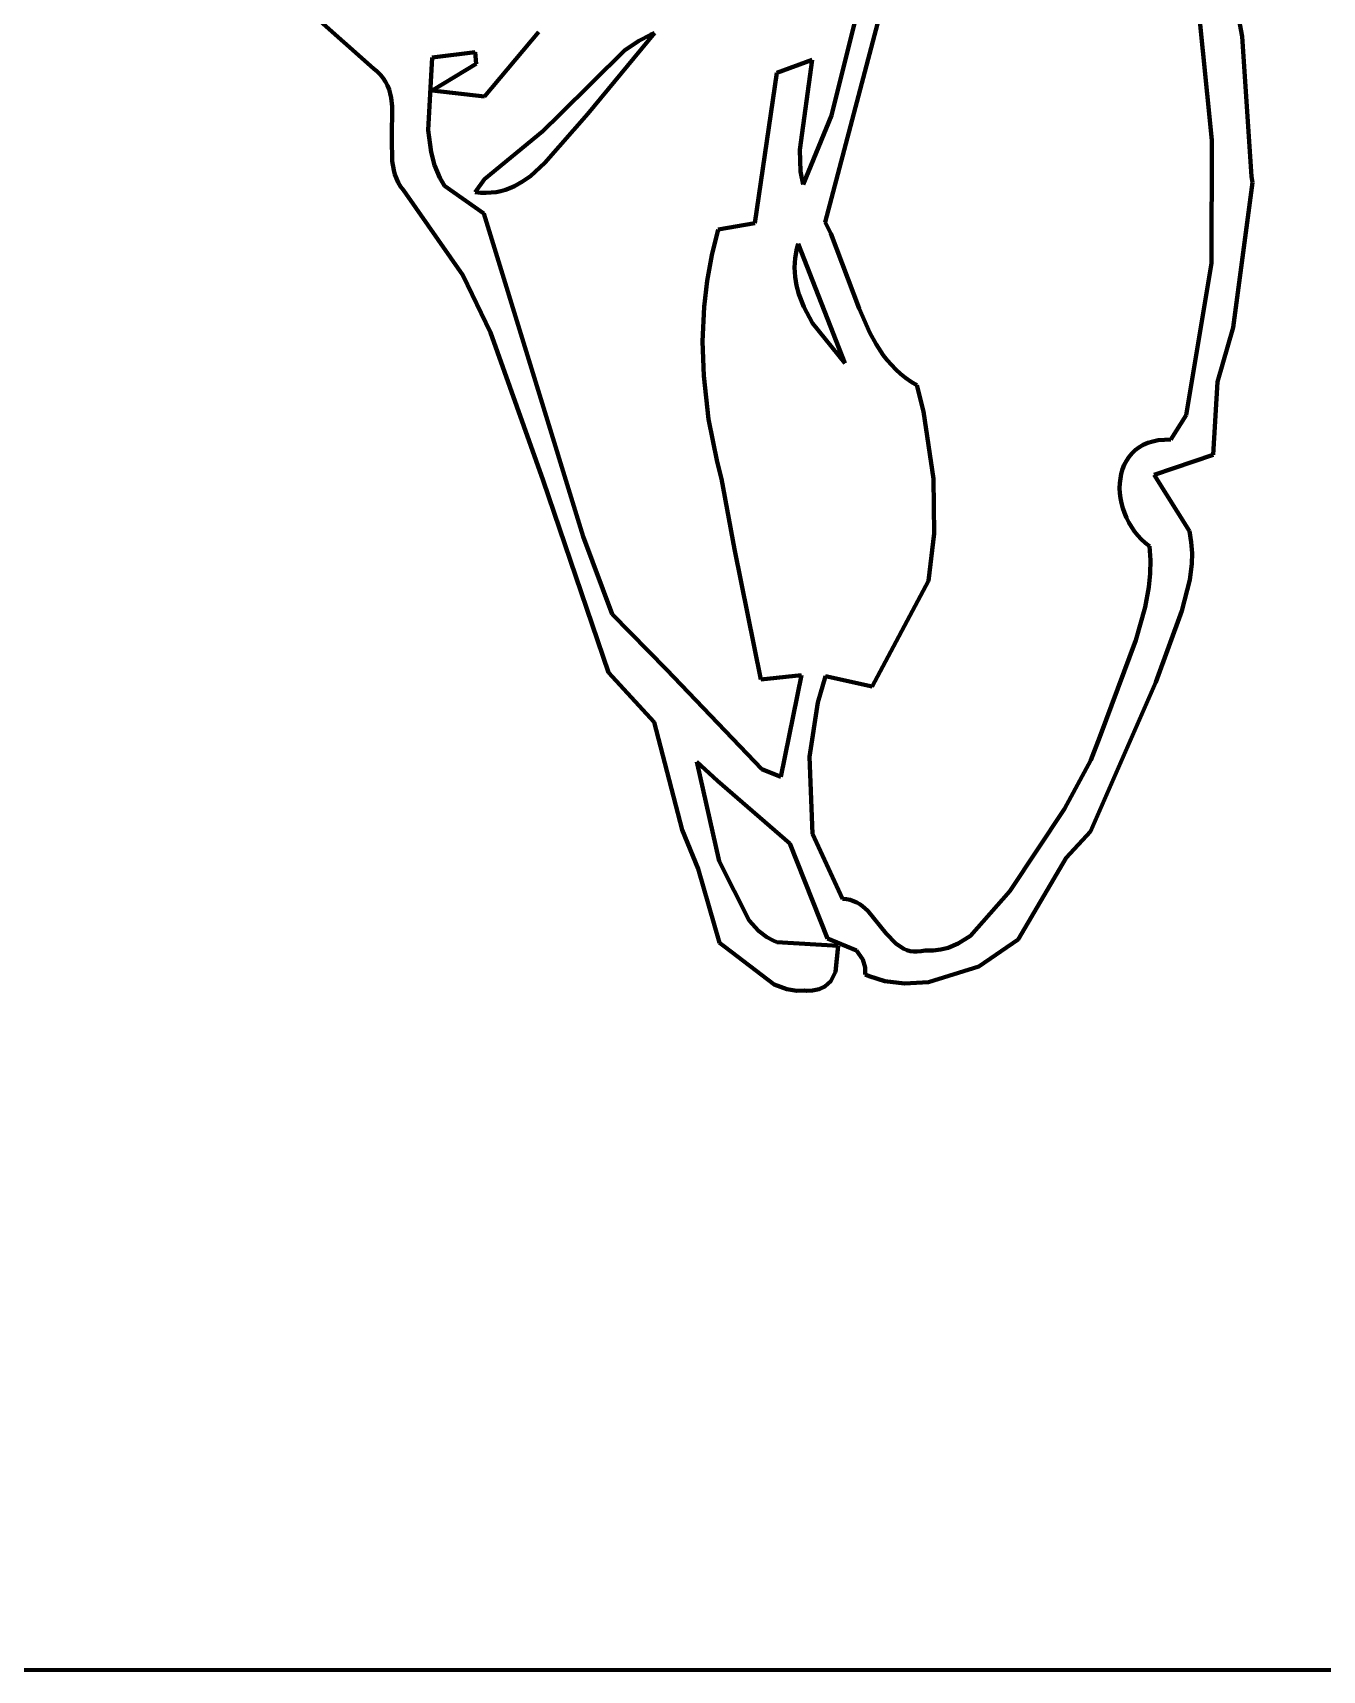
# Model space of a CAD drawing. Header units: millimetres. Extents: x 0 to 11.1, y 0 to 16.2.
# Drawn here: x 6.293 to 7.616, y 0 to 1.681 of the extents above; entities that cross this region are included whole.
import ezdxf

# ---------------------------------------------------------------- set-up
doc = ezdxf.new("R2010")
doc.units = ezdxf.units.MM
doc.layers.add('color#0b0b0bff', color=7, linetype='CONTINUOUS', lineweight=100)
doc.layers.add('color#ffffffff', color=7, linetype='CONTINUOUS', lineweight=100)

msp = doc.modelspace()

# ---------------------------------------------------------------- linework, layer by layer
at = {"layer": 'color#0b0b0bff'}
for p, q in [((6.6424, 1.6441), (6.4227, 1.8388)), ((7.1126, 1.5958), (7.1401, 1.7057)), ((7.5029, 1.5705), (7.4889, 1.7098)), ((7.5283, 1.7076), (7.5343, 1.6769)), ((6.8117, 1.6814), (6.7563, 1.6151)), ((7.1616, 1.6964), (7.106, 1.4864)), ((6.9308, 1.6801), (6.8625, 1.5974)), ((6.9002, 1.6626), (6.9147, 1.6725)), ((6.9147, 1.6725), (6.9266, 1.6784)), ((6.9266, 1.6784), (6.9308, 1.6801)), ((7.5343, 1.6769), (7.5439, 1.5331)), ((6.7026, 1.6553), (6.6985, 1.5808)), ((6.7469, 1.6609), (6.7026, 1.6553)), ((6.7027, 1.6213), (6.7479, 1.6487)), ((6.7479, 1.6487), (6.7469, 1.6609)), ((6.8337, 1.5967), (6.9002, 1.6626)), ((7.0565, 1.6396), (7.0928, 1.6529)), ((7.0928, 1.6529), (7.0799, 1.5604)), ((6.6462, 1.6409), (6.6424, 1.6441)), ((6.6495, 1.6375), (6.6462, 1.6409)), ((6.6524, 1.634), (6.6495, 1.6375)), ((6.6548, 1.6303), (6.6524, 1.634)), ((6.6567, 1.6264), (6.6548, 1.6303)), ((7.0339, 1.4851), (7.0565, 1.6396)), ((6.6583, 1.6224), (6.6567, 1.6264)), ((6.6596, 1.6182), (6.6583, 1.6224)), ((6.6605, 1.614), (6.6596, 1.6182)), ((6.6616, 1.6051), (6.6605, 1.614)), ((6.7563, 1.6151), (6.7027, 1.6213)), ((6.6611, 1.5722), (6.6616, 1.6051)), ((6.8161, 1.5797), (6.8337, 1.5967)), ((6.8625, 1.5974), (6.8182, 1.5473)), ((6.6985, 1.5808), (6.7015, 1.558)), ((7.0836, 1.525), (7.1126, 1.5958)), ((6.6616, 1.5487), (6.6611, 1.5722)), ((6.7564, 1.5304), (6.8161, 1.5797)), ((7.5026, 1.4441), (7.5029, 1.5705)), ((6.6631, 1.5397), (6.6616, 1.5487)), ((6.7015, 1.558), (6.7051, 1.5447)), ((6.8182, 1.5473), (6.8034, 1.5336)), ((7.0799, 1.5604), (7.0809, 1.5383)), ((6.6643, 1.5353), (6.6631, 1.5397)), ((6.6659, 1.5311), (6.6643, 1.5353)), ((6.6678, 1.527), (6.6659, 1.5311)), ((6.7051, 1.5447), (6.7106, 1.5318)), ((6.7106, 1.5318), (6.7154, 1.5234)), ((6.7467, 1.5171), (6.7564, 1.5304)), ((6.8034, 1.5336), (6.7954, 1.5279)), ((7.0809, 1.5383), (7.0836, 1.525)), ((7.5439, 1.5331), (7.5448, 1.5269)), ((6.6702, 1.523), (6.6678, 1.527)), ((6.673, 1.5192), (6.6702, 1.523)), ((6.734, 1.4318), (6.673, 1.5192)), ((6.7154, 1.5234), (6.7557, 1.495)), ((6.7524, 1.5165), (6.7467, 1.5171)), ((6.7579, 1.5163), (6.7524, 1.5165)), ((6.7632, 1.5166), (6.7579, 1.5163)), ((6.7683, 1.5172), (6.7632, 1.5166)), ((6.7732, 1.5182), (6.7683, 1.5172)), ((6.778, 1.5195), (6.7732, 1.5182)), ((6.7825, 1.5212), (6.778, 1.5195)), ((6.787, 1.5232), (6.7825, 1.5212)), ((6.7954, 1.5279), (6.787, 1.5232)), ((7.5448, 1.5269), (7.5249, 1.3783)), ((6.7557, 1.495), (6.8576, 1.1637)), ((6.9962, 1.4786), (7.0339, 1.4851)), ((7.106, 1.4864), (7.1118, 1.4746)), ((6.9897, 1.4524), (6.9962, 1.4786)), ((7.0783, 1.4641), (7.0769, 1.4591)), ((7.1261, 1.3416), (7.0783, 1.4641)), ((7.1118, 1.4746), (7.1408, 1.3975)), ((6.9849, 1.426), (6.9897, 1.4524)), ((7.0752, 1.4493), (7.0747, 1.4397)), ((7.0769, 1.4591), (7.0752, 1.4493)), ((6.7624, 1.3731), (6.734, 1.4318)), ((7.0747, 1.4397), (7.0752, 1.4303)), ((7.0752, 1.4303), (7.0767, 1.4212)), ((7.4767, 1.2881), (7.5026, 1.4441)), ((6.9818, 1.3995), (6.9849, 1.426)), ((7.0767, 1.4212), (7.0791, 1.4122)), ((7.0791, 1.4122), (7.0841, 1.3992)), ((6.9802, 1.3639), (6.9818, 1.3995)), ((7.0841, 1.3992), (7.0932, 1.3826)), ((7.1408, 1.3975), (7.1518, 1.3726)), ((7.0932, 1.3826), (7.1261, 1.3416)), ((7.5249, 1.3783), (7.5087, 1.3224)), ((6.8167, 1.2211), (6.7624, 1.3731)), ((6.9814, 1.3284), (6.9802, 1.3639)), ((7.1518, 1.3726), (7.1583, 1.3609)), ((7.1583, 1.3609), (7.1656, 1.3499)), ((7.1656, 1.3499), (7.1697, 1.3447)), ((7.1697, 1.3447), (7.174, 1.3398)), ((6.9864, 1.2841), (6.9814, 1.3284)), ((7.174, 1.3398), (7.1786, 1.335)), ((7.1786, 1.335), (7.1835, 1.3306)), ((7.1835, 1.3306), (7.1887, 1.3264)), ((7.1887, 1.3264), (7.1943, 1.3225)), ((7.1943, 1.3225), (7.2002, 1.3189)), ((7.2002, 1.3189), (7.207, 1.2918)), ((7.5087, 1.3224), (7.5045, 1.2476)), ((6.9951, 1.2402), (6.9864, 1.2841)), ((7.207, 1.2918), (7.2173, 1.2227)), ((7.4609, 1.2631), (7.4767, 1.2881)), ((7.4372, 1.2597), (7.4424, 1.2613)), ((7.4424, 1.2613), (7.4481, 1.2625)), ((7.4481, 1.2625), (7.4543, 1.263)), ((7.4543, 1.263), (7.4609, 1.2631)), ((7.4153, 1.2413), (7.4178, 1.2452)), ((7.4178, 1.2452), (7.4208, 1.2489)), ((7.4208, 1.2489), (7.4243, 1.2522)), ((7.4243, 1.2522), (7.4281, 1.2551)), ((7.4281, 1.2551), (7.4324, 1.2576)), ((7.4324, 1.2576), (7.4372, 1.2597)), ((7.5045, 1.2476), (7.4437, 1.2269)), ((6.9996, 1.2228), (6.9951, 1.2402)), ((7.4091, 1.2233), (7.41, 1.2281)), ((7.41, 1.2281), (7.4114, 1.2327)), ((7.4114, 1.2327), (7.4131, 1.2371)), ((7.4131, 1.2371), (7.4153, 1.2413)), ((6.8836, 1.0242), (6.8167, 1.2211)), ((7.013, 1.1505), (6.9996, 1.2228)), ((7.2173, 1.2227), (7.2179, 1.1667)), ((7.4084, 1.2133), (7.4086, 1.2183)), ((7.4086, 1.2082), (7.4084, 1.2133)), ((7.4086, 1.2183), (7.4091, 1.2233)), ((7.4437, 1.2269), (7.4801, 1.169)), ((7.4092, 1.203), (7.4086, 1.2082)), ((7.4102, 1.1979), (7.4092, 1.203)), ((7.4116, 1.1928), (7.4102, 1.1979)), ((7.4133, 1.1878), (7.4116, 1.1928)), ((7.4153, 1.1828), (7.4133, 1.1878)), ((7.4177, 1.178), (7.4153, 1.1828)), ((7.4205, 1.1734), (7.4177, 1.178)), ((6.8576, 1.1637), (6.8873, 1.0838)), ((7.2179, 1.1667), (7.2123, 1.1182)), ((7.4235, 1.1689), (7.4205, 1.1734)), ((7.4269, 1.1647), (7.4235, 1.1689)), ((7.4306, 1.1608), (7.4269, 1.1647)), ((7.4347, 1.1571), (7.4306, 1.1608)), ((7.4801, 1.169), (7.4819, 1.1577)), ((7.04, 1.0169), (7.013, 1.1505)), ((7.439, 1.1538), (7.4347, 1.1571)), ((7.4399, 1.1395), (7.439, 1.1538)), ((7.4819, 1.1577), (7.4827, 1.1465)), ((7.4827, 1.1465), (7.4825, 1.1355)), ((7.4396, 1.1255), (7.4399, 1.1395)), ((7.4825, 1.1355), (7.4806, 1.1192)), ((7.2123, 1.1182), (7.1543, 1.0098)), ((7.4347, 1.091), (7.4383, 1.1116)), ((7.4383, 1.1116), (7.4396, 1.1255)), ((7.4806, 1.1192), (7.4724, 1.0872)), ((6.8873, 1.0838), (6.9433, 1.0272)), ((7.4251, 1.0572), (7.4347, 1.091)), ((7.4724, 1.0872), (7.4457, 1.0141)), ((7.388, 0.958), (7.4251, 1.0572)), ((6.9433, 1.0272), (7.0411, 0.925)), ((6.9306, 0.9732), (6.8836, 1.0242)), ((7.0818, 1.0214), (7.04, 1.0169)), ((7.0607, 0.9171), (7.0818, 1.0214)), ((7.1064, 1.0202), (7.0984, 0.9931)), ((7.1543, 1.0098), (7.1064, 1.0202)), ((7.4457, 1.0141), (7.3786, 0.861)), ((7.0984, 0.9931), (7.0899, 0.9375)), ((6.9591, 0.8625), (6.9306, 0.9732)), ((7.3789, 0.9341), (7.388, 0.958)), ((6.9956, 0.913), (6.9744, 0.9322)), ((6.9744, 0.9322), (6.9971, 0.8304)), ((7.0411, 0.925), (7.0607, 0.9171)), ((7.0899, 0.9375), (7.0931, 0.8585)), ((7.3517, 0.8842), (7.3789, 0.9341)), ((7.0698, 0.8487), (6.9956, 0.913)), ((7.2956, 0.7997), (7.3517, 0.8842)), ((6.9758, 0.8226), (6.9591, 0.8625)), ((7.0931, 0.8585), (7.1239, 0.7918)), ((7.3786, 0.861), (7.3534, 0.8338)), ((7.1085, 0.7512), (7.0698, 0.8487)), ((6.9971, 0.8304), (7.028, 0.7694)), ((7.3534, 0.8338), (7.3041, 0.7499)), ((6.9975, 0.7466), (6.9758, 0.8226)), ((7.1239, 0.7918), (7.1279, 0.7914)), ((7.1279, 0.7914), (7.1316, 0.7906)), ((7.1316, 0.7906), (7.1351, 0.7895)), ((7.2551, 0.7539), (7.2956, 0.7997)), ((7.1351, 0.7895), (7.1385, 0.788)), ((7.1385, 0.788), (7.1416, 0.7862)), ((7.1416, 0.7862), (7.1445, 0.7842)), ((7.1445, 0.7842), (7.15, 0.7794)), ((7.15, 0.7794), (7.1688, 0.7563)), ((7.028, 0.7694), (7.0376, 0.759)), ((7.0376, 0.759), (7.0462, 0.7525)), ((7.1688, 0.7563), (7.1785, 0.746)), ((7.0029, 0.7424), (6.9975, 0.7466)), ((7.0536, 0.7037), (7.0029, 0.7424)), ((7.0462, 0.7525), (7.0528, 0.7489)), ((7.0528, 0.7489), (7.0563, 0.7473)), ((7.0563, 0.7473), (7.1193, 0.7434)), ((7.1383, 0.7386), (7.1085, 0.7512)), ((7.1193, 0.7434), (7.1167, 0.7167)), ((7.1785, 0.746), (7.184, 0.742)), ((7.184, 0.742), (7.1869, 0.7404)), ((7.1869, 0.7404), (7.19, 0.7391)), ((7.2171, 0.7387), (7.2249, 0.7397)), ((7.2249, 0.7397), (7.2322, 0.7415)), ((7.2322, 0.7415), (7.2425, 0.7458)), ((7.2425, 0.7458), (7.2551, 0.7539)), ((7.3041, 0.7499), (7.2637, 0.7222)), ((7.1449, 0.7294), (7.1383, 0.7386)), ((7.147, 0.7213), (7.1449, 0.7294)), ((7.19, 0.7391), (7.1934, 0.7382)), ((7.1934, 0.7382), (7.1969, 0.7377)), ((7.1969, 0.7377), (7.2006, 0.7376)), ((7.2006, 0.7376), (7.2047, 0.7379)), ((7.2047, 0.7379), (7.2089, 0.7387)), ((7.2089, 0.7387), (7.2171, 0.7387)), ((7.1118, 0.7074), (7.1058, 0.7019)), ((7.1167, 0.7167), (7.1118, 0.7074)), ((7.1471, 0.714), (7.147, 0.7213)), ((7.1511, 0.7123), (7.1471, 0.714)), ((7.1673, 0.7073), (7.1511, 0.7123)), ((7.1876, 0.7047), (7.1673, 0.7073)), ((7.2121, 0.7062), (7.1876, 0.7047)), ((7.2637, 0.7222), (7.2121, 0.7062)), ((7.0666, 0.699), (7.0536, 0.7037)), ((7.0771, 0.6974), (7.0666, 0.699)), ((7.0844, 0.6975), (7.0771, 0.6974)), ((7.0874, 0.6973), (7.0844, 0.6975)), ((7.0929, 0.6975), (7.0874, 0.6973)), ((7.1, 0.699), (7.0929, 0.6975)), ((7.1058, 0.7019), (7.1, 0.699))]:
    msp.add_line(p, q, dxfattribs=at)
at = {"layer": 'color#ffffffff'}
for p, q in [((6.4227, 1.8388), (6.6424, 1.6441)), ((7.1401, 1.7057), (7.1126, 1.5958)), ((7.4889, 1.7098), (7.5029, 1.5705)), ((7.5343, 1.6769), (7.5283, 1.7076)), ((6.7563, 1.6151), (6.8117, 1.6814)), ((7.106, 1.4864), (7.1616, 1.6964)), ((6.8625, 1.5974), (6.9308, 1.6801)), ((6.9147, 1.6725), (6.9002, 1.6626)), ((6.9266, 1.6784), (6.9147, 1.6725)), ((6.9308, 1.6801), (6.9266, 1.6784)), ((7.5439, 1.5331), (7.5343, 1.6769)), ((6.6985, 1.5808), (6.7026, 1.6553)), ((6.7026, 1.6553), (6.7469, 1.6609)), ((6.7479, 1.6487), (6.7027, 1.6213)), ((6.7469, 1.6609), (6.7479, 1.6487)), ((6.9002, 1.6626), (6.8337, 1.5967)), ((7.0928, 1.6529), (7.0565, 1.6396)), ((7.0799, 1.5604), (7.0928, 1.6529)), ((6.6424, 1.6441), (6.6462, 1.6409)), ((6.6462, 1.6409), (6.6495, 1.6375)), ((6.6495, 1.6375), (6.6524, 1.634)), ((6.6524, 1.634), (6.6548, 1.6303)), ((6.6548, 1.6303), (6.6567, 1.6264)), ((7.0565, 1.6396), (7.0339, 1.4851)), ((6.6567, 1.6264), (6.6583, 1.6224)), ((6.6583, 1.6224), (6.6596, 1.6182)), ((6.6596, 1.6182), (6.6605, 1.614)), ((6.6605, 1.614), (6.6616, 1.6051)), ((6.7027, 1.6213), (6.7563, 1.6151)), ((6.6616, 1.6051), (6.6611, 1.5722)), ((6.8337, 1.5967), (6.8161, 1.5797)), ((6.8182, 1.5473), (6.8625, 1.5974)), ((6.7015, 1.558), (6.6985, 1.5808)), ((7.1126, 1.5958), (7.0836, 1.525)), ((6.6611, 1.5722), (6.6616, 1.5487)), ((6.8161, 1.5797), (6.7564, 1.5304)), ((7.5029, 1.5705), (7.5026, 1.4441)), ((6.6616, 1.5487), (6.6631, 1.5397)), ((6.7051, 1.5447), (6.7015, 1.558)), ((6.8034, 1.5336), (6.8182, 1.5473)), ((7.0809, 1.5383), (7.0799, 1.5604)), ((6.6631, 1.5397), (6.6643, 1.5353)), ((6.6643, 1.5353), (6.6659, 1.5311)), ((6.6659, 1.5311), (6.6678, 1.527)), ((6.7106, 1.5318), (6.7051, 1.5447)), ((6.7154, 1.5234), (6.7106, 1.5318)), ((6.7564, 1.5304), (6.7467, 1.5171)), ((6.7954, 1.5279), (6.8034, 1.5336)), ((7.0836, 1.525), (7.0809, 1.5383)), ((7.5448, 1.5269), (7.5439, 1.5331)), ((6.6678, 1.527), (6.6702, 1.523)), ((6.6702, 1.523), (6.673, 1.5192)), ((6.673, 1.5192), (6.734, 1.4318)), ((6.7557, 1.495), (6.7154, 1.5234)), ((6.7467, 1.5171), (6.7524, 1.5165)), ((6.7524, 1.5165), (6.7579, 1.5163)), ((6.7579, 1.5163), (6.7632, 1.5166)), ((6.7632, 1.5166), (6.7683, 1.5172)), ((6.7683, 1.5172), (6.7732, 1.5182)), ((6.7732, 1.5182), (6.778, 1.5195)), ((6.778, 1.5195), (6.7825, 1.5212)), ((6.7825, 1.5212), (6.787, 1.5232)), ((6.787, 1.5232), (6.7954, 1.5279)), ((7.5249, 1.3783), (7.5448, 1.5269)), ((6.8576, 1.1637), (6.7557, 1.495)), ((7.0339, 1.4851), (6.9962, 1.4786)), ((7.1118, 1.4746), (7.106, 1.4864)), ((6.9962, 1.4786), (6.9897, 1.4524)), ((7.0769, 1.4591), (7.0783, 1.4641)), ((7.0783, 1.4641), (7.1261, 1.3416)), ((7.1408, 1.3975), (7.1118, 1.4746)), ((6.9897, 1.4524), (6.9849, 1.426)), ((7.0747, 1.4397), (7.0752, 1.4493)), ((7.0752, 1.4493), (7.0769, 1.4591)), ((6.734, 1.4318), (6.7624, 1.3731)), ((7.0752, 1.4303), (7.0747, 1.4397)), ((7.0767, 1.4212), (7.0752, 1.4303)), ((7.5026, 1.4441), (7.4767, 1.2881)), ((6.9849, 1.426), (6.9818, 1.3995)), ((7.0791, 1.4122), (7.0767, 1.4212)), ((7.0841, 1.3992), (7.0791, 1.4122)), ((6.9818, 1.3995), (6.9802, 1.3639)), ((7.0932, 1.3826), (7.0841, 1.3992)), ((7.1518, 1.3726), (7.1408, 1.3975)), ((7.1261, 1.3416), (7.0932, 1.3826)), ((7.5087, 1.3224), (7.5249, 1.3783)), ((6.7624, 1.3731), (6.8167, 1.2211)), ((6.9802, 1.3639), (6.9814, 1.3284)), ((7.1583, 1.3609), (7.1518, 1.3726)), ((7.1656, 1.3499), (7.1583, 1.3609)), ((7.1697, 1.3447), (7.1656, 1.3499)), ((7.174, 1.3398), (7.1697, 1.3447)), ((6.9814, 1.3284), (6.9864, 1.2841)), ((7.1786, 1.335), (7.174, 1.3398)), ((7.1835, 1.3306), (7.1786, 1.335)), ((7.1887, 1.3264), (7.1835, 1.3306)), ((7.1943, 1.3225), (7.1887, 1.3264)), ((7.2002, 1.3189), (7.1943, 1.3225)), ((7.207, 1.2918), (7.2002, 1.3189)), ((7.5045, 1.2476), (7.5087, 1.3224)), ((6.9864, 1.2841), (6.9951, 1.2402)), ((7.2173, 1.2227), (7.207, 1.2918)), ((7.4767, 1.2881), (7.4609, 1.2631)), ((7.4424, 1.2613), (7.4372, 1.2597)), ((7.4481, 1.2625), (7.4424, 1.2613)), ((7.4543, 1.263), (7.4481, 1.2625)), ((7.4609, 1.2631), (7.4543, 1.263)), ((7.4178, 1.2452), (7.4153, 1.2413)), ((7.4208, 1.2489), (7.4178, 1.2452)), ((7.4243, 1.2522), (7.4208, 1.2489)), ((7.4281, 1.2551), (7.4243, 1.2522)), ((7.4324, 1.2576), (7.4281, 1.2551)), ((7.4372, 1.2597), (7.4324, 1.2576)), ((7.4437, 1.2269), (7.5045, 1.2476)), ((6.9951, 1.2402), (6.9996, 1.2228)), ((7.41, 1.2281), (7.4091, 1.2233)), ((7.4114, 1.2327), (7.41, 1.2281)), ((7.4131, 1.2371), (7.4114, 1.2327)), ((7.4153, 1.2413), (7.4131, 1.2371)), ((6.8167, 1.2211), (6.8836, 1.0242)), ((6.9996, 1.2228), (7.013, 1.1505)), ((7.2179, 1.1667), (7.2173, 1.2227)), ((7.4086, 1.2183), (7.4084, 1.2133)), ((7.4084, 1.2133), (7.4086, 1.2082)), ((7.4091, 1.2233), (7.4086, 1.2183)), ((7.4801, 1.169), (7.4437, 1.2269)), ((7.4086, 1.2082), (7.4092, 1.203)), ((7.4092, 1.203), (7.4102, 1.1979)), ((7.4102, 1.1979), (7.4116, 1.1928)), ((7.4116, 1.1928), (7.4133, 1.1878)), ((7.4133, 1.1878), (7.4153, 1.1828)), ((7.4153, 1.1828), (7.4177, 1.178)), ((7.4177, 1.178), (7.4205, 1.1734)), ((6.8873, 1.0838), (6.8576, 1.1637)), ((7.2123, 1.1182), (7.2179, 1.1667)), ((7.4205, 1.1734), (7.4235, 1.1689)), ((7.4235, 1.1689), (7.4269, 1.1647)), ((7.4269, 1.1647), (7.4306, 1.1608)), ((7.4306, 1.1608), (7.4347, 1.1571)), ((7.4819, 1.1577), (7.4801, 1.169)), ((7.013, 1.1505), (7.04, 1.0169)), ((7.4347, 1.1571), (7.439, 1.1538)), ((7.439, 1.1538), (7.4399, 1.1395)), ((7.4827, 1.1465), (7.4819, 1.1577)), ((7.4825, 1.1355), (7.4827, 1.1465)), ((7.4399, 1.1395), (7.4396, 1.1255)), ((7.4806, 1.1192), (7.4825, 1.1355)), ((7.1543, 1.0098), (7.2123, 1.1182)), ((7.4383, 1.1116), (7.4347, 1.091)), ((7.4396, 1.1255), (7.4383, 1.1116)), ((7.4724, 1.0872), (7.4806, 1.1192)), ((6.9433, 1.0272), (6.8873, 1.0838)), ((7.4347, 1.091), (7.4251, 1.0572)), ((7.4457, 1.0141), (7.4724, 1.0872)), ((7.4251, 1.0572), (7.388, 0.958)), ((7.0411, 0.925), (6.9433, 1.0272)), ((6.8836, 1.0242), (6.9306, 0.9732)), ((7.04, 1.0169), (7.0818, 1.0214)), ((7.0818, 1.0214), (7.0607, 0.9171)), ((7.0984, 0.9931), (7.1064, 1.0202)), ((7.1064, 1.0202), (7.1543, 1.0098)), ((7.3786, 0.861), (7.4457, 1.0141)), ((7.0899, 0.9375), (7.0984, 0.9931)), ((6.9306, 0.9732), (6.9591, 0.8625)), ((7.388, 0.958), (7.3789, 0.9341)), ((6.9971, 0.8304), (6.9744, 0.9322)), ((6.9744, 0.9322), (6.9956, 0.913)), ((7.0607, 0.9171), (7.0411, 0.925)), ((7.0931, 0.8585), (7.0899, 0.9375)), ((7.3789, 0.9341), (7.3517, 0.8842)), ((6.9956, 0.913), (7.0698, 0.8487)), ((7.3517, 0.8842), (7.2956, 0.7997)), ((6.9591, 0.8625), (6.9758, 0.8226)), ((7.1239, 0.7918), (7.0931, 0.8585)), ((7.3534, 0.8338), (7.3786, 0.861)), ((7.0698, 0.8487), (7.1085, 0.7512)), ((7.028, 0.7694), (6.9971, 0.8304)), ((7.3041, 0.7499), (7.3534, 0.8338)), ((6.9758, 0.8226), (6.9975, 0.7466)), ((7.1279, 0.7914), (7.1239, 0.7918)), ((7.1316, 0.7906), (7.1279, 0.7914)), ((7.1351, 0.7895), (7.1316, 0.7906)), ((7.2956, 0.7997), (7.2551, 0.7539)), ((7.1385, 0.788), (7.1351, 0.7895)), ((7.1416, 0.7862), (7.1385, 0.788)), ((7.1445, 0.7842), (7.1416, 0.7862)), ((7.15, 0.7794), (7.1445, 0.7842)), ((7.1688, 0.7563), (7.15, 0.7794)), ((7.0376, 0.759), (7.028, 0.7694)), ((7.0462, 0.7525), (7.0376, 0.759)), ((7.1785, 0.746), (7.1688, 0.7563)), ((6.9975, 0.7466), (7.0029, 0.7424)), ((7.0029, 0.7424), (7.0536, 0.7037)), ((7.0528, 0.7489), (7.0462, 0.7525)), ((7.0563, 0.7473), (7.0528, 0.7489)), ((7.1193, 0.7434), (7.0563, 0.7473)), ((7.1085, 0.7512), (7.1383, 0.7386)), ((7.1167, 0.7167), (7.1193, 0.7434)), ((7.184, 0.742), (7.1785, 0.746)), ((7.1869, 0.7404), (7.184, 0.742)), ((7.19, 0.7391), (7.1869, 0.7404)), ((7.2249, 0.7397), (7.2171, 0.7387)), ((7.2322, 0.7415), (7.2249, 0.7397)), ((7.2425, 0.7458), (7.2322, 0.7415)), ((7.2551, 0.7539), (7.2425, 0.7458)), ((7.2637, 0.7222), (7.3041, 0.7499)), ((7.1383, 0.7386), (7.1449, 0.7294)), ((7.1449, 0.7294), (7.147, 0.7213)), ((7.1934, 0.7382), (7.19, 0.7391)), ((7.1969, 0.7377), (7.1934, 0.7382)), ((7.2006, 0.7376), (7.1969, 0.7377)), ((7.2047, 0.7379), (7.2006, 0.7376)), ((7.2089, 0.7387), (7.2047, 0.7379)), ((7.2171, 0.7387), (7.2089, 0.7387)), ((7.1058, 0.7019), (7.1118, 0.7074)), ((7.1118, 0.7074), (7.1167, 0.7167)), ((7.147, 0.7213), (7.1471, 0.714)), ((7.1471, 0.714), (7.1511, 0.7123)), ((7.1511, 0.7123), (7.1673, 0.7073)), ((7.1673, 0.7073), (7.1876, 0.7047)), ((7.1876, 0.7047), (7.2121, 0.7062)), ((7.2121, 0.7062), (7.2637, 0.7222)), ((7.0536, 0.7037), (7.0666, 0.699)), ((7.0666, 0.699), (7.0771, 0.6974)), ((7.0771, 0.6974), (7.0844, 0.6975)), ((7.0844, 0.6975), (7.0874, 0.6973)), ((7.0874, 0.6973), (7.0929, 0.6975)), ((7.0929, 0.6975), (7.1, 0.699)), ((7.1, 0.699), (7.1058, 0.7019)), ((11.1111, 0), (0, 0))]:
    msp.add_line(p, q, dxfattribs=at)

doc.saveas('drawing.dxf')
